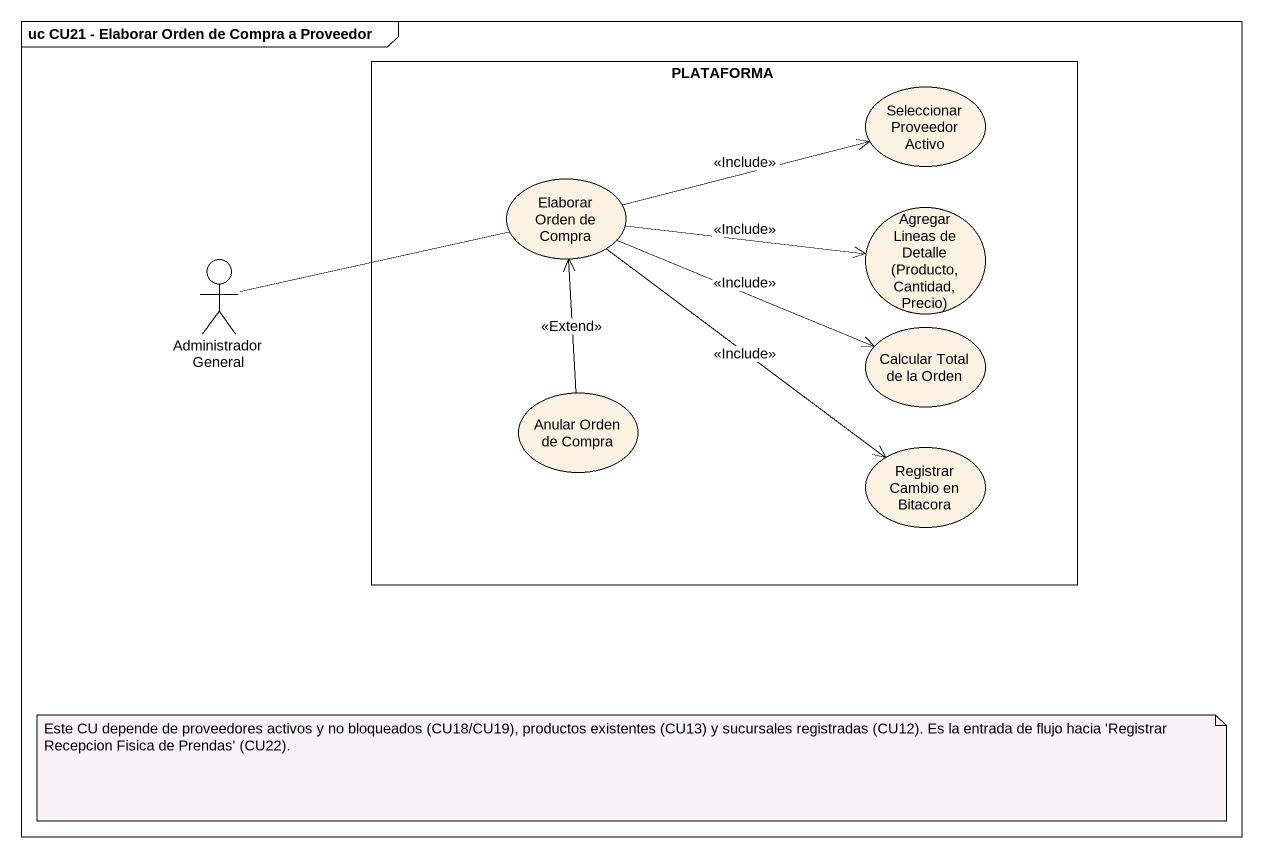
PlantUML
@startuml
mainframe uc CU21 - Elaborar Orden de Compra a Proveedor
rectangle PLATAFORMA {
  usecase "Seleccionar Proveedor Activo" as Seleccionar_Proveedor_Activo
  usecase "Elaborar Orden de Compra" as Elaborar_Orden_de_Compra
  usecase "Agregar Lineas de Detalle (Producto, Cantidad, Precio)" as Agregar_Lineas_de_Detalle
  usecase "Calcular Total de la Orden" as Calcular_Total_de_la_Orden
  usecase "Anular Orden de Compra" as Anular_Orden_de_Compra
  usecase "Registrar Cambio en Bitacora" as Registrar_Cambio_en_Bitacora
}
actor "Administrador General" as Administrador_General
Elaborar_Orden_de_Compra -right-> Seleccionar_Proveedor_Activo : <<Include>>
Elaborar_Orden_de_Compra -right-> Agregar_Lineas_de_Detalle : <<Include>>
Elaborar_Orden_de_Compra -right-> Calcular_Total_de_la_Orden : <<Include>>
Elaborar_Orden_de_Compra --> Registrar_Cambio_en_Bitacora : <<Include>>
Administrador_General -right- Elaborar_Orden_de_Compra
Anular_Orden_de_Compra -up-> Elaborar_Orden_de_Compra : <<Extend>>
note as N1
  Este CU depende de proveedores activos y no bloqueados (CU18/CU19), productos existentes (CU13) y sucursales registradas (CU12). Es la entrada de flujo hacia 'Registrar Recepcion Fisica de Prendas' (CU22).
end note
@enduml
